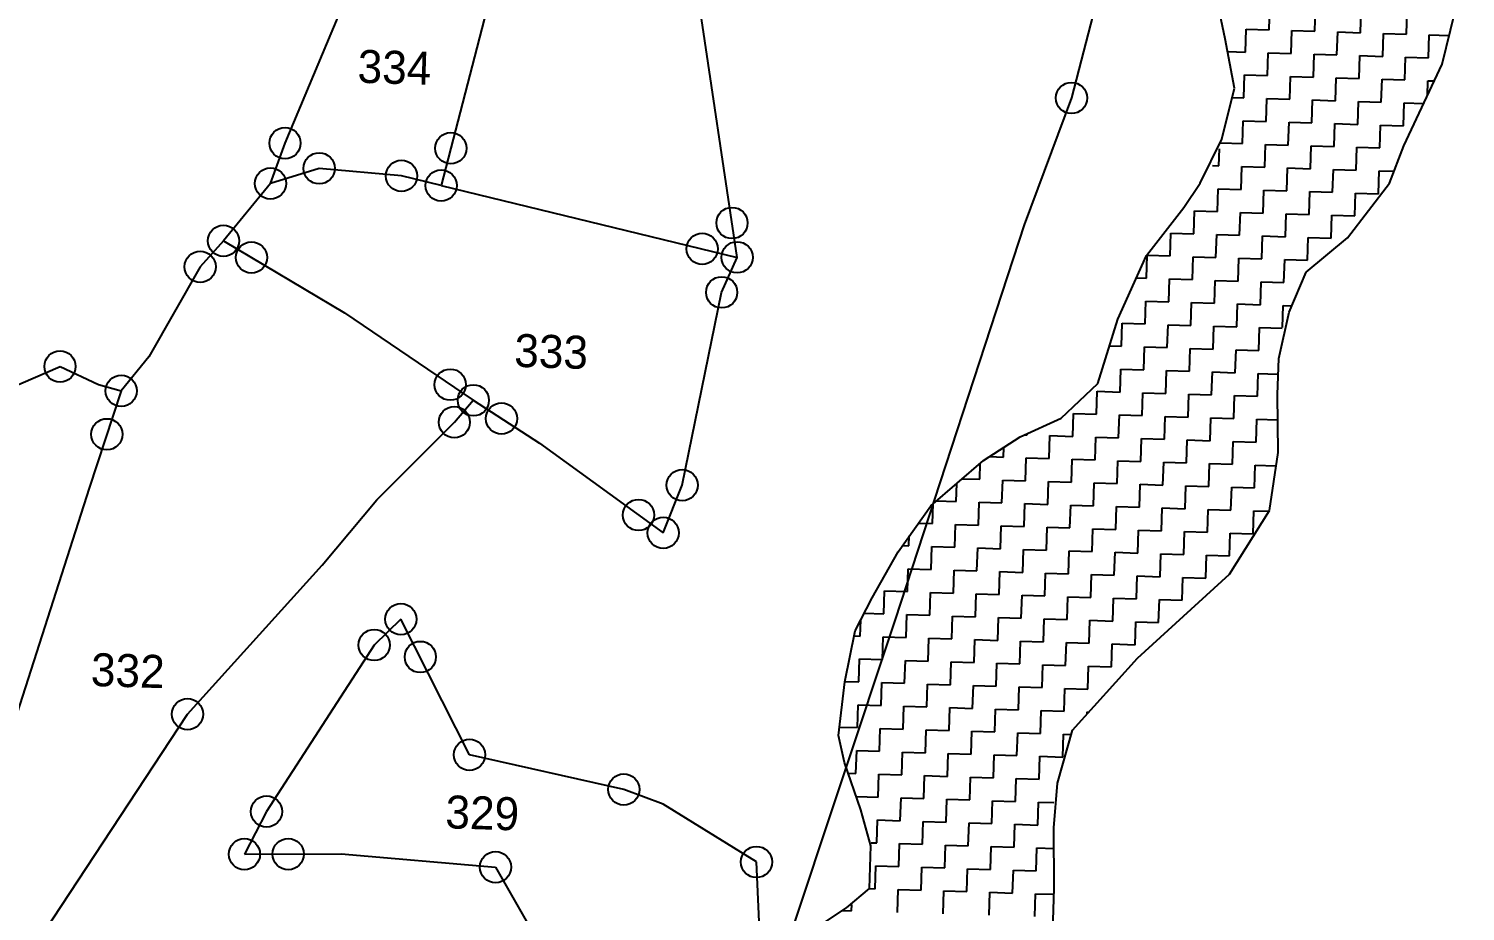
# Model space of a CAD drawing. Header units: metres. Extents: x 289133 to 292218, y 2093453 to 2100632.
# Drawn here: x 289786.4 to 290201.4, y 2094582.9 to 2094837.8 of the extents above; entities that cross this region are included whole.
import ezdxf
from ezdxf.enums import TextEntityAlignment as Align

# ---------------------------------------------------------------- set-up
doc = ezdxf.new("R2010")
doc.units = ezdxf.units.M
doc.header["$MEASUREMENT"] = 0
for name, color, linetype in [('POLY_HATCH', 12, 'Continuous'), ('POLY_PARCEL', 6, 'Continuous'), ('TEXT_PARCEL', 7, 'Continuous')]:
    doc.layers.add(name, color=color, linetype=linetype)
doc.styles.add('TEXT_MAP', font='', dxfattribs={"height": 1.8})
doc.styles.get('TEXT_MAP').set_extended_font_data('Kruti Dev 050')

msp = doc.modelspace()

# ---------------------------------------------------------------- linework, layer by layer
for centre in [(290087.61, 2094817.79), (289860.4, 2094804.75), (289908.29, 2094803.27), (289870.28, 2094797.47), (289856.18, 2094793.1), (289894.03, 2094795.28), (289905.5, 2094792.51), (289989.53, 2094781.69), (289842.61, 2094776.54), (289980.92, 2094774.22), (289835.88, 2094769.05), (289850.69, 2094771.73), (289991, 2094771.77), (289986.54, 2094761.66), (289795.4, 2094740.26), (289908.14, 2094734.99), (289813.09, 2094733.2), (289914.8, 2094730.48), (289909.32, 2094724.15), (289922.94, 2094725.2), (289808.94, 2094720.67), (289975.16, 2094705.97), (289962.54, 2094697.35), (289969.67, 2094692.19), (289893.88, 2094667.27), (289886.18, 2094659.81), (289899.49, 2094656.36), (289832.23, 2094639.84), (289913.7, 2094628.12), (289958.27, 2094618.09), (289855.07, 2094611.71), (289848.66, 2094599.4), (289861.33, 2094599.44), (289921.23, 2094595.67), (289996.6, 2094597.15)]:
    msp.add_circle(centre, 4.51)
at = {"layer": 'POLY_HATCH'}
for p, q in [((290194.75, 2094827.56), (290201.38, 2094855.06)), ((290131.97, 2094834.91), (290129.17, 2094848.56)), ((290134.75, 2094820.62), (290131.97, 2094834.91)), ((290183.67, 2094804.01), (290194.75, 2094827.56)), ((290131.05, 2094805.88), (290134.75, 2094820.62)), ((290124.84, 2094793.16), (290131.05, 2094805.88)), ((290179.45, 2094793.17), (290183.67, 2094804.01)), ((290120.1, 2094786.21), (290124.84, 2094793.16)), ((290167.33, 2094777.4), (290179.45, 2094793.17)), ((290109.33, 2094772.34), (290120.1, 2094786.21)), ((290155.39, 2094767.45), (290167.33, 2094777.4)), ((290100.99, 2094753.87), (290109.33, 2094772.34)), ((290150.51, 2094755.98), (290155.39, 2094767.45)), ((290147.5, 2094742.51), (290150.51, 2094755.98)), ((290095.24, 2094735.32), (290100.99, 2094753.87)), ((290147.17, 2094732.19), (290147.5, 2094742.51)), ((290084.59, 2094725.33), (290095.24, 2094735.32)), ((290147.29, 2094715.39), (290147.17, 2094732.19)), ((290072.79, 2094719.89), (290084.59, 2094725.33)), ((290062.24, 2094713.11), (290072.79, 2094719.89)), ((290144.83, 2094698.68), (290147.29, 2094715.39)), ((290046.97, 2094700.03), (290062.24, 2094713.11)), ((290037.51, 2094686.77), (290046.97, 2094700.03)), ((290133.27, 2094680.32), (290144.83, 2094698.68)), ((290029.99, 2094673.44), (290037.51, 2094686.77)), ((290106.66, 2094655.97), (290133.27, 2094680.32)), ((290025.16, 2094663.91), (290029.99, 2094673.44)), ((290022.11, 2094649.15), (290025.16, 2094663.91)), ((290087.92, 2094635.25), (290106.66, 2094655.97)), ((290020.34, 2094633.71), (290022.11, 2094649.15)), ((290022.03, 2094625.9), (290020.34, 2094633.71)), ((290083.56, 2094619.88), (290087.92, 2094635.25)), ((290026.77, 2094612.19), (290022.03, 2094625.9)), ((290082.51, 2094607), (290083.56, 2094619.88)), ((290029.67, 2094601.77), (290026.77, 2094612.19)), ((290082.61, 2094589.56), (290082.51, 2094607)), ((290029.28, 2094589.51), (290029.67, 2094601.77)), ((290022.65, 2094583.91), (290029.28, 2094589.51)), ((290082.12, 2094574.08), (290082.61, 2094589.56)), ((290011.43, 2094576.51), (290022.65, 2094583.91))]:
    msp.add_line(p, q, dxfattribs=at)
at = {"layer": 'POLY_HATCH', "linetype": 'Continuous'}
for p, q in [((290144.68, 2094837.48), (290144.88, 2094844.09)), ((290157.91, 2094837.06), (290158.11, 2094843.68)), ((290171.14, 2094836.64), (290171.34, 2094843.26)), ((290184.37, 2094836.23), (290184.57, 2094842.84)), ((290137.85, 2094831.07), (290138.06, 2094837.69)), ((290138.06, 2094837.69), (290144.68, 2094837.48)), ((290151.08, 2094830.65), (290151.29, 2094837.27)), ((290151.29, 2094837.27), (290157.91, 2094837.06)), ((290164.31, 2094830.24), (290164.52, 2094836.85)), ((290164.52, 2094836.85), (290171.14, 2094836.64)), ((290177.54, 2094829.82), (290177.75, 2094836.44)), ((290177.75, 2094836.44), (290184.37, 2094836.23)), ((290190.77, 2094829.41), (290190.98, 2094836.02)), ((290190.98, 2094836.02), (290196.75, 2094835.84)), ((290132.72, 2094831.23), (290137.85, 2094831.07)), ((290144.26, 2094824.25), (290144.47, 2094830.86)), ((290144.47, 2094830.86), (290151.08, 2094830.65)), ((290157.49, 2094823.83), (290157.7, 2094830.45)), ((290157.7, 2094830.45), (290164.31, 2094830.24)), ((290170.72, 2094823.41), (290170.93, 2094830.03)), ((290170.93, 2094830.03), (290177.54, 2094829.82)), ((290183.95, 2094823), (290184.16, 2094829.61)), ((290184.16, 2094829.61), (290190.77, 2094829.41)), ((290137.44, 2094817.84), (290137.64, 2094824.46)), ((290137.64, 2094824.46), (290144.26, 2094824.25)), ((290150.67, 2094817.42), (290150.87, 2094824.04)), ((290150.87, 2094824.04), (290157.49, 2094823.83)), ((290163.9, 2094817.01), (290164.1, 2094823.62)), ((290164.1, 2094823.62), (290170.72, 2094823.41)), ((290177.13, 2094816.59), (290177.33, 2094823.21)), ((290177.33, 2094823.21), (290183.95, 2094823)), ((290190.43, 2094818.37), (290190.57, 2094822.79)), ((290190.57, 2094822.79), (290192.48, 2094822.73)), ((290134.08, 2094817.95), (290137.44, 2094817.84)), ((290143.84, 2094811.02), (290144.05, 2094817.63)), ((290144.05, 2094817.63), (290150.67, 2094817.42)), ((290157.07, 2094810.6), (290157.28, 2094817.22)), ((290157.28, 2094817.22), (290163.9, 2094817.01)), ((290170.3, 2094810.18), (290170.51, 2094816.8)), ((290170.51, 2094816.8), (290177.13, 2094816.59)), ((290183.53, 2094809.77), (290183.74, 2094816.38)), ((290183.74, 2094816.38), (290189.41, 2094816.21)), ((290137.02, 2094804.61), (290137.23, 2094811.23)), ((290137.23, 2094811.23), (290143.84, 2094811.02)), ((290150.25, 2094804.19), (290150.46, 2094810.81)), ((290150.46, 2094810.81), (290157.07, 2094810.6)), ((290163.48, 2094803.78), (290163.69, 2094810.39)), ((290163.69, 2094810.39), (290170.3, 2094810.18)), ((290176.71, 2094803.36), (290176.92, 2094809.98)), ((290176.92, 2094809.98), (290183.53, 2094809.77)), ((290130.2, 2094798.2), (290130.35, 2094803.07)), ((290130.78, 2094804.81), (290137.02, 2094804.61)), ((290143.43, 2094797.79), (290143.63, 2094804.4)), ((290143.63, 2094804.4), (290150.25, 2094804.19)), ((290156.66, 2094797.37), (290156.87, 2094803.99)), ((290156.87, 2094803.99), (290163.48, 2094803.78)), ((290169.89, 2094796.95), (290170.1, 2094803.57)), ((290170.1, 2094803.57), (290176.71, 2094803.36)), ((290183.32, 2094803.12), (290183.33, 2094803.15)), ((290183.33, 2094803.15), (290183.34, 2094803.15)), ((290128.32, 2094798.26), (290130.2, 2094798.2)), ((290136.6, 2094791.38), (290136.81, 2094797.99)), ((290136.81, 2094797.99), (290143.43, 2094797.79)), ((290149.83, 2094790.96), (290150.04, 2094797.58)), ((290150.04, 2094797.58), (290156.66, 2094797.37)), ((290163.06, 2094790.55), (290163.27, 2094797.16)), ((290163.27, 2094797.16), (290169.89, 2094796.95)), ((290176.29, 2094790.13), (290176.5, 2094796.75)), ((290176.5, 2094796.75), (290180.79, 2094796.61)), ((290129.78, 2094784.97), (290129.99, 2094791.59)), ((290129.99, 2094791.59), (290136.6, 2094791.38)), ((290143.01, 2094784.56), (290143.22, 2094791.17)), ((290143.22, 2094791.17), (290149.83, 2094790.96)), ((290156.24, 2094784.14), (290156.45, 2094790.76)), ((290156.45, 2094790.76), (290163.06, 2094790.55)), ((290169.47, 2094783.72), (290169.68, 2094790.34)), ((290169.68, 2094790.34), (290176.29, 2094790.13)), ((290122.96, 2094778.57), (290123.16, 2094785.18)), ((290123.16, 2094785.18), (290129.78, 2094784.97)), ((290136.19, 2094778.15), (290136.4, 2094784.76)), ((290136.4, 2094784.76), (290143.01, 2094784.56)), ((290149.42, 2094777.73), (290149.63, 2094784.35)), ((290149.63, 2094784.35), (290156.24, 2094784.14)), ((290162.65, 2094777.32), (290162.86, 2094783.93)), ((290162.86, 2094783.93), (290169.47, 2094783.72)), ((290116.13, 2094772.16), (290116.34, 2094778.77)), ((290116.34, 2094778.77), (290122.96, 2094778.57)), ((290129.36, 2094771.74), (290129.57, 2094778.36)), ((290129.57, 2094778.36), (290136.19, 2094778.15)), ((290142.59, 2094771.33), (290142.8, 2094777.94)), ((290142.8, 2094777.94), (290149.42, 2094777.73)), ((290155.82, 2094770.91), (290156.03, 2094777.52)), ((290156.03, 2094777.52), (290162.65, 2094777.32)), ((290109.31, 2094765.75), (290109.52, 2094772.37)), ((290109.52, 2094772.37), (290116.13, 2094772.16)), ((290122.54, 2094765.34), (290122.75, 2094771.95)), ((290122.75, 2094771.95), (290129.36, 2094771.74)), ((290135.77, 2094764.92), (290135.98, 2094771.53)), ((290135.98, 2094771.53), (290142.59, 2094771.33)), ((290149, 2094764.5), (290149.21, 2094771.12)), ((290149.21, 2094771.12), (290155.82, 2094770.91)), ((290106.4, 2094765.84), (290109.31, 2094765.75)), ((290115.72, 2094758.93), (290115.93, 2094765.54)), ((290115.93, 2094765.54), (290122.54, 2094765.34)), ((290128.95, 2094758.51), (290129.16, 2094765.13)), ((290129.16, 2094765.13), (290135.77, 2094764.92)), ((290142.18, 2094758.1), (290142.39, 2094764.71)), ((290142.39, 2094764.71), (290149, 2094764.5)), ((290108.89, 2094752.52), (290109.1, 2094759.14)), ((290109.1, 2094759.14), (290115.72, 2094758.93)), ((290122.12, 2094752.1), (290122.33, 2094758.72)), ((290122.33, 2094758.72), (290128.95, 2094758.51)), ((290135.35, 2094751.69), (290135.56, 2094758.3)), ((290135.56, 2094758.3), (290142.18, 2094758.1)), ((290148.59, 2094751.48), (290148.79, 2094757.89)), ((290148.79, 2094757.89), (290151.29, 2094757.81)), ((290102.07, 2094746.11), (290102.28, 2094752.73)), ((290102.28, 2094752.73), (290108.89, 2094752.52)), ((290115.3, 2094745.7), (290115.51, 2094752.31)), ((290115.51, 2094752.31), (290122.12, 2094752.1)), ((290128.53, 2094745.28), (290128.74, 2094751.9)), ((290128.74, 2094751.9), (290135.35, 2094751.69)), ((290141.76, 2094744.87), (290141.97, 2094751.48)), ((290141.97, 2094751.48), (290148.5, 2094751.27)), ((290098.62, 2094746.22), (290102.07, 2094746.11)), ((290108.48, 2094739.29), (290108.69, 2094745.91)), ((290108.69, 2094745.91), (290115.3, 2094745.7)), ((290121.71, 2094738.87), (290121.92, 2094745.49)), ((290121.92, 2094745.49), (290128.53, 2094745.28)), ((290134.94, 2094738.46), (290135.15, 2094745.07)), ((290135.15, 2094745.07), (290141.76, 2094744.87)), ((290101.65, 2094732.88), (290101.86, 2094739.5)), ((290101.86, 2094739.5), (290108.48, 2094739.29)), ((290114.88, 2094732.47), (290115.09, 2094739.08)), ((290115.09, 2094739.08), (290121.71, 2094738.87)), ((290128.11, 2094732.05), (290128.32, 2094738.67)), ((290128.32, 2094738.67), (290134.94, 2094738.46)), ((290141.35, 2094731.64), (290141.55, 2094738.25)), ((290141.55, 2094738.25), (290147.13, 2094738.07)), ((290094.83, 2094726.48), (290095.04, 2094733.09)), ((290095.04, 2094733.09), (290101.65, 2094732.88)), ((290108.06, 2094726.06), (290108.27, 2094732.68)), ((290108.27, 2094732.68), (290114.88, 2094732.47)), ((290121.29, 2094725.64), (290121.5, 2094732.26)), ((290121.5, 2094732.26), (290128.11, 2094732.05)), ((290134.52, 2094725.23), (290134.73, 2094731.84)), ((290134.73, 2094731.84), (290141.35, 2094731.64)), ((290088.01, 2094720.07), (290088.22, 2094726.68)), ((290088.22, 2094726.68), (290094.83, 2094726.48)), ((290101.24, 2094719.65), (290101.45, 2094726.27)), ((290101.45, 2094726.27), (290108.06, 2094726.06)), ((290114.47, 2094719.24), (290114.68, 2094725.85)), ((290114.68, 2094725.85), (290121.29, 2094725.64)), ((290127.7, 2094718.82), (290127.91, 2094725.44)), ((290127.91, 2094725.44), (290134.52, 2094725.23)), ((290140.93, 2094718.4), (290141.14, 2094725.02)), ((290141.14, 2094725.02), (290147.22, 2094724.83)), ((290074.14, 2094720.51), (290074.78, 2094720.49)), ((290074.78, 2094720.49), (290074.79, 2094720.81)), ((290081.18, 2094713.66), (290081.39, 2094720.28)), ((290081.39, 2094720.28), (290088.01, 2094720.07)), ((290094.41, 2094713.25), (290094.62, 2094719.86)), ((290094.62, 2094719.86), (290101.24, 2094719.65)), ((290107.65, 2094712.83), (290107.85, 2094719.45)), ((290107.85, 2094719.45), (290114.47, 2094719.24)), ((290120.88, 2094712.41), (290121.08, 2094719.03)), ((290121.08, 2094719.03), (290127.7, 2094718.82)), ((290134.11, 2094712), (290134.31, 2094718.61)), ((290134.31, 2094718.61), (290140.93, 2094718.4)), ((290067.95, 2094714.08), (290068.04, 2094716.84)), ((290061.13, 2094707.67), (290061.28, 2094712.29)), ((290063.94, 2094714.21), (290067.95, 2094714.08)), ((290074.36, 2094707.26), (290074.57, 2094713.87)), ((290074.57, 2094713.87), (290081.18, 2094713.66)), ((290087.59, 2094706.84), (290087.8, 2094713.45)), ((290087.8, 2094713.45), (290094.41, 2094713.25)), ((290100.82, 2094706.42), (290101.03, 2094713.04)), ((290101.03, 2094713.04), (290107.65, 2094712.83)), ((290114.05, 2094706.01), (290114.26, 2094712.62)), ((290114.26, 2094712.62), (290120.88, 2094712.41)), ((290127.28, 2094705.59), (290127.49, 2094712.21)), ((290127.49, 2094712.21), (290134.11, 2094712)), ((290140.51, 2094705.17), (290140.72, 2094711.79)), ((290140.72, 2094711.79), (290146.73, 2094711.6)), ((290054.31, 2094701.27), (290054.47, 2094706.46)), ((290056.08, 2094707.83), (290061.13, 2094707.67)), ((290067.54, 2094700.85), (290067.75, 2094707.46)), ((290067.75, 2094707.46), (290074.36, 2094707.26)), ((290080.77, 2094700.43), (290080.98, 2094707.05)), ((290080.98, 2094707.05), (290087.59, 2094706.84)), ((290094, 2094700.02), (290094.21, 2094706.63)), ((290094.21, 2094706.63), (290100.82, 2094706.42)), ((290107.23, 2094699.6), (290107.44, 2094706.22)), ((290107.44, 2094706.22), (290114.05, 2094706.01)), ((290120.46, 2094699.18), (290120.67, 2094705.8)), ((290120.67, 2094705.8), (290127.28, 2094705.59)), ((290133.69, 2094698.77), (290133.9, 2094705.38)), ((290133.9, 2094705.38), (290140.51, 2094705.17)), ((290047.48, 2094694.86), (290047.67, 2094700.63)), ((290048.62, 2094701.44), (290054.31, 2094701.27)), ((290060.71, 2094694.44), (290060.92, 2094701.06)), ((290060.92, 2094701.06), (290067.54, 2094700.85)), ((290073.94, 2094694.03), (290074.15, 2094700.64)), ((290074.15, 2094700.64), (290080.77, 2094700.43)), ((290087.18, 2094693.61), (290087.38, 2094700.22)), ((290087.38, 2094700.22), (290094, 2094700.02)), ((290100.41, 2094693.19), (290100.61, 2094699.81)), ((290100.61, 2094699.81), (290107.23, 2094699.6)), ((290113.64, 2094692.78), (290113.84, 2094699.39)), ((290113.84, 2094699.39), (290120.46, 2094699.18)), ((290126.87, 2094692.36), (290127.07, 2094698.98)), ((290127.07, 2094698.98), (290133.69, 2094698.77)), ((290140.1, 2094691.94), (290140.3, 2094698.56)), ((290140.3, 2094698.56), (290144.66, 2094698.42)), ((290043.37, 2094694.99), (290047.48, 2094694.86)), ((290053.89, 2094688.03), (290054.1, 2094694.65)), ((290054.1, 2094694.65), (290060.71, 2094694.44)), ((290067.12, 2094687.62), (290067.33, 2094694.23)), ((290067.33, 2094694.23), (290073.94, 2094694.03)), ((290080.35, 2094687.2), (290080.56, 2094693.82)), ((290080.56, 2094693.82), (290087.18, 2094693.61)), ((290040.66, 2094688.45), (290040.75, 2094691.31)), ((290093.58, 2094686.79), (290093.79, 2094693.4)), ((290093.79, 2094693.4), (290100.41, 2094693.19)), ((290106.81, 2094686.37), (290107.02, 2094692.98)), ((290107.02, 2094692.98), (290113.64, 2094692.78)), ((290120.04, 2094685.95), (290120.25, 2094692.57)), ((290120.25, 2094692.57), (290126.87, 2094692.36)), ((290133.27, 2094685.54), (290133.48, 2094692.15)), ((290133.48, 2094692.15), (290140.1, 2094691.94)), ((290038.75, 2094688.51), (290040.66, 2094688.45)), ((290047.07, 2094681.63), (290047.28, 2094688.24)), ((290047.28, 2094688.24), (290053.89, 2094688.03)), ((290060.3, 2094681.21), (290060.51, 2094687.83)), ((290060.51, 2094687.83), (290067.12, 2094687.62)), ((290073.53, 2094680.8), (290073.74, 2094687.41)), ((290073.74, 2094687.41), (290080.35, 2094687.2)), ((290086.76, 2094680.38), (290086.97, 2094686.99)), ((290086.97, 2094686.99), (290093.58, 2094686.79)), ((290099.99, 2094679.96), (290100.2, 2094686.58)), ((290100.2, 2094686.58), (290106.81, 2094686.37)), ((290113.22, 2094679.55), (290113.43, 2094686.16)), ((290113.43, 2094686.16), (290120.04, 2094685.95)), ((290126.45, 2094679.13), (290126.66, 2094685.75)), ((290126.66, 2094685.75), (290133.27, 2094685.54)), ((290040.24, 2094675.22), (290040.45, 2094681.84)), ((290040.45, 2094681.84), (290047.07, 2094681.63)), ((290053.48, 2094674.8), (290053.68, 2094681.42)), ((290053.68, 2094681.42), (290060.3, 2094681.21)), ((290066.71, 2094674.39), (290066.91, 2094681)), ((290066.91, 2094681), (290073.53, 2094680.8)), ((290079.94, 2094673.97), (290080.14, 2094680.59)), ((290080.14, 2094680.59), (290086.76, 2094680.38)), ((290093.17, 2094673.56), (290093.37, 2094680.17)), ((290093.37, 2094680.17), (290099.99, 2094679.96)), ((290106.4, 2094673.14), (290106.6, 2094679.75)), ((290106.6, 2094679.75), (290113.22, 2094679.55)), ((290119.63, 2094672.72), (290119.83, 2094679.34)), ((290119.83, 2094679.34), (290126.45, 2094679.13)), ((290033.42, 2094668.81), (290033.63, 2094675.43)), ((290033.63, 2094675.43), (290040.24, 2094675.22)), ((290046.65, 2094668.4), (290046.86, 2094675.01)), ((290046.86, 2094675.01), (290053.48, 2094674.8)), ((290059.88, 2094667.98), (290060.09, 2094674.6)), ((290060.09, 2094674.6), (290066.71, 2094674.39)), ((290073.11, 2094667.56), (290073.32, 2094674.18)), ((290073.32, 2094674.18), (290079.94, 2094673.97)), ((290086.34, 2094667.15), (290086.55, 2094673.76)), ((290086.55, 2094673.76), (290093.17, 2094673.56)), ((290099.57, 2094666.73), (290099.78, 2094673.35)), ((290099.78, 2094673.35), (290106.4, 2094673.14)), ((290027.73, 2094668.99), (290033.42, 2094668.81)), ((290112.8, 2094666.32), (290113.01, 2094672.93)), ((290113.01, 2094672.93), (290119.63, 2094672.72)), ((290026.6, 2094662.41), (290026.74, 2094667.03)), ((290039.83, 2094661.99), (290040.04, 2094668.61)), ((290040.04, 2094668.61), (290046.65, 2094668.4)), ((290053.06, 2094661.57), (290053.27, 2094668.19)), ((290053.27, 2094668.19), (290059.88, 2094667.98)), ((290066.29, 2094661.16), (290066.5, 2094667.77)), ((290066.5, 2094667.77), (290073.11, 2094667.56)), ((290079.52, 2094660.74), (290079.73, 2094667.36)), ((290079.73, 2094667.36), (290086.34, 2094667.15)), ((290092.75, 2094660.33), (290092.96, 2094666.94)), ((290092.96, 2094666.94), (290099.57, 2094666.73)), ((290105.98, 2094659.91), (290106.19, 2094666.52)), ((290106.19, 2094666.52), (290112.8, 2094666.32)), ((290024.86, 2094662.46), (290026.6, 2094662.41)), ((290033.01, 2094655.58), (290033.21, 2094662.2)), ((290033.21, 2094662.2), (290039.83, 2094661.99)), ((290046.24, 2094655.17), (290046.44, 2094661.78)), ((290046.44, 2094661.78), (290053.06, 2094661.57)), ((290059.47, 2094654.75), (290059.67, 2094661.37)), ((290059.67, 2094661.37), (290066.29, 2094661.16)), ((290072.7, 2094654.33), (290072.9, 2094660.95)), ((290072.9, 2094660.95), (290079.52, 2094660.74)), ((290085.93, 2094653.92), (290086.13, 2094660.53)), ((290086.13, 2094660.53), (290092.75, 2094660.33)), ((290099.16, 2094653.5), (290099.36, 2094660.12)), ((290099.36, 2094660.12), (290105.98, 2094659.91)), ((290026.18, 2094649.18), (290026.39, 2094655.79)), ((290026.39, 2094655.79), (290033.01, 2094655.58)), ((290039.41, 2094648.76), (290039.62, 2094655.38)), ((290039.62, 2094655.38), (290046.24, 2094655.17)), ((290052.64, 2094648.34), (290052.85, 2094654.96)), ((290052.85, 2094654.96), (290059.47, 2094654.75)), ((290065.87, 2094647.93), (290066.08, 2094654.54)), ((290066.08, 2094654.54), (290072.7, 2094654.33)), ((290079.1, 2094647.51), (290079.31, 2094654.13)), ((290079.31, 2094654.13), (290085.93, 2094653.92)), ((290092.33, 2094647.1), (290092.54, 2094653.71)), ((290092.54, 2094653.71), (290099.16, 2094653.5)), ((290022.15, 2094649.3), (290026.18, 2094649.18)), ((290032.59, 2094642.35), (290032.8, 2094648.97)), ((290032.8, 2094648.97), (290039.41, 2094648.76)), ((290045.82, 2094641.94), (290046.03, 2094648.55)), ((290046.03, 2094648.55), (290052.64, 2094648.34)), ((290059.05, 2094641.52), (290059.26, 2094648.14)), ((290059.26, 2094648.14), (290065.87, 2094647.93)), ((290072.28, 2094641.1), (290072.49, 2094647.72)), ((290072.49, 2094647.72), (290079.1, 2094647.51)), ((290085.51, 2094640.69), (290085.72, 2094647.3)), ((290085.72, 2094647.3), (290092.33, 2094647.1)), ((290025.77, 2094635.95), (290025.97, 2094642.56)), ((290025.97, 2094642.56), (290032.59, 2094642.35)), ((290039, 2094635.53), (290039.2, 2094642.14)), ((290039.2, 2094642.14), (290045.82, 2094641.94)), ((290052.23, 2094635.11), (290052.43, 2094641.73)), ((290052.43, 2094641.73), (290059.05, 2094641.52)), ((290065.46, 2094634.7), (290065.66, 2094641.31)), ((290065.66, 2094641.31), (290072.28, 2094641.1)), ((290078.69, 2094634.28), (290078.9, 2094640.9)), ((290078.9, 2094640.9), (290085.51, 2094640.69)), ((290092.11, 2094639.87), (290092.13, 2094640.48)), ((290092.13, 2094640.48), (290092.64, 2094640.46)), ((290020.61, 2094636.11), (290025.77, 2094635.95)), ((290032.17, 2094629.12), (290032.38, 2094635.74)), ((290032.38, 2094635.74), (290039, 2094635.53)), ((290045.4, 2094628.71), (290045.61, 2094635.32)), ((290045.61, 2094635.32), (290052.23, 2094635.11)), ((290058.63, 2094628.29), (290058.84, 2094634.91)), ((290058.84, 2094634.91), (290065.46, 2094634.7)), ((290071.86, 2094627.87), (290072.07, 2094634.49)), ((290072.07, 2094634.49), (290078.69, 2094634.28)), ((290085.09, 2094627.46), (290085.3, 2094634.07)), ((290085.3, 2094634.07), (290087.57, 2094634)), ((290025.35, 2094622.72), (290025.56, 2094629.33)), ((290025.56, 2094629.33), (290032.17, 2094629.12)), ((290038.58, 2094622.3), (290038.79, 2094628.91)), ((290038.79, 2094628.91), (290045.4, 2094628.71)), ((290051.81, 2094621.88), (290052.02, 2094628.5)), ((290052.02, 2094628.5), (290058.63, 2094628.29)), ((290065.04, 2094621.47), (290065.25, 2094628.08)), ((290065.25, 2094628.08), (290071.86, 2094627.87)), ((290078.27, 2094621.05), (290078.48, 2094627.67)), ((290078.48, 2094627.67), (290085.09, 2094627.46)), ((290023.11, 2094622.79), (290025.35, 2094622.72)), ((290031.76, 2094615.89), (290031.96, 2094622.51)), ((290031.96, 2094622.51), (290038.58, 2094622.3)), ((290044.99, 2094615.48), (290045.19, 2094622.09)), ((290045.19, 2094622.09), (290051.81, 2094621.88)), ((290058.22, 2094615.06), (290058.43, 2094621.68)), ((290058.43, 2094621.68), (290065.04, 2094621.47)), ((290071.45, 2094614.64), (290071.66, 2094621.26)), ((290071.66, 2094621.26), (290078.27, 2094621.05)), ((290025.42, 2094616.09), (290031.76, 2094615.89)), ((290038.16, 2094609.07), (290038.37, 2094615.68)), ((290038.37, 2094615.68), (290044.99, 2094615.48)), ((290051.39, 2094608.65), (290051.6, 2094615.27)), ((290051.6, 2094615.27), (290058.22, 2094615.06)), ((290064.62, 2094608.24), (290064.83, 2094614.85)), ((290064.83, 2094614.85), (290071.45, 2094614.64)), ((290077.85, 2094607.82), (290078.06, 2094614.44)), ((290078.06, 2094614.44), (290082.47, 2094614.3)), ((290031.34, 2094602.66), (290031.55, 2094609.28)), ((290031.55, 2094609.28), (290038.16, 2094609.07)), ((290044.57, 2094602.25), (290044.78, 2094608.86)), ((290044.78, 2094608.86), (290051.39, 2094608.65)), ((290057.8, 2094601.83), (290058.01, 2094608.44)), ((290058.01, 2094608.44), (290064.62, 2094608.24)), ((290071.03, 2094601.41), (290071.24, 2094608.03)), ((290071.24, 2094608.03), (290077.85, 2094607.82)), ((290029.7, 2094602.71), (290031.34, 2094602.66)), ((290037.75, 2094595.84), (290037.96, 2094602.45)), ((290037.96, 2094602.45), (290044.57, 2094602.25)), ((290050.98, 2094595.42), (290051.19, 2094602.04)), ((290051.19, 2094602.04), (290057.8, 2094601.83)), ((290064.21, 2094595.01), (290064.42, 2094601.62)), ((290064.42, 2094601.62), (290071.03, 2094601.41)), ((290077.44, 2094594.59), (290077.65, 2094601.21)), ((290077.65, 2094601.21), (290082.54, 2094601.05)), ((290030.92, 2094589.43), (290031.13, 2094596.05)), ((290031.13, 2094596.05), (290037.75, 2094595.84)), ((290044.15, 2094589.02), (290044.36, 2094595.63)), ((290044.36, 2094595.63), (290050.98, 2094595.42)), ((290057.38, 2094588.6), (290057.59, 2094595.21)), ((290057.59, 2094595.21), (290064.21, 2094595.01)), ((290070.61, 2094588.18), (290070.82, 2094594.8)), ((290070.82, 2094594.8), (290077.44, 2094594.59)), ((290029.28, 2094589.48), (290030.92, 2094589.43)), ((290037.33, 2094582.61), (290037.54, 2094589.22)), ((290037.54, 2094589.22), (290044.15, 2094589.02)), ((290050.56, 2094582.19), (290050.77, 2094588.81)), ((290050.77, 2094588.81), (290057.38, 2094588.6)), ((290063.79, 2094581.78), (290064, 2094588.39)), ((290064, 2094588.39), (290070.61, 2094588.18)), ((290077.02, 2094581.36), (290077.23, 2094587.97)), ((290077.23, 2094587.97), (290082.55, 2094587.81)), ((290021.43, 2094583.11), (290024.1, 2094583.02)), ((290024.1, 2094583.02), (290024.16, 2094584.91))]:
    msp.add_line(p, q, dxfattribs=at)
at = {"layer": 'POLY_PARCEL'}
for p, q in [((290115.03, 2094923.39), (290087.61, 2094817.79)), ((289991, 2094771.77), (289976.9, 2094866.77)), ((289860.4, 2094804.75), (289879.65, 2094850.58)), ((289918.64, 2094843.1), (289905.5, 2094792.51)), ((290087.61, 2094817.79), (290073.94, 2094781.17)), ((289856.18, 2094793.1), (289860.4, 2094804.75)), ((289870.28, 2094797.47), (289856.18, 2094793.1)), ((289894.03, 2094795.28), (289870.28, 2094797.47)), ((289905.5, 2094792.51), (289894.03, 2094795.28)), ((289856.18, 2094793.1), (289842.61, 2094776.54)), ((289905.5, 2094792.51), (289991, 2094771.77)), ((290073.94, 2094781.17), (290036.63, 2094667.22)), ((289842.61, 2094776.54), (289835.88, 2094769.05)), ((289842.61, 2094776.54), (289877.57, 2094755.71)), ((289835.88, 2094769.05), (289821.1, 2094743.05)), ((289986.54, 2094761.66), (289991, 2094771.77)), ((289975.16, 2094705.97), (289986.54, 2094761.66)), ((289877.57, 2094755.71), (289914.8, 2094730.48)), ((289770.52, 2094729.49), (289795.4, 2094740.26)), ((289795.4, 2094740.26), (289806.55, 2094735.09)), ((289821.1, 2094743.05), (289813.09, 2094733.2)), ((289813.09, 2094733.2), (289803.78, 2094705.1)), ((289806.55, 2094735.09), (289813.09, 2094733.2)), ((289909.32, 2094724.15), (289914.8, 2094730.48)), ((289914.8, 2094730.48), (289933.91, 2094718.09)), ((289886.96, 2094701.75), (289909.32, 2094724.15)), ((289933.91, 2094718.09), (289969.67, 2094692.19)), ((289803.78, 2094705.1), (289778.93, 2094627.6)), ((289969.67, 2094692.19), (289975.16, 2094705.97)), ((289871.13, 2094682.89), (289886.96, 2094701.75)), ((289832.23, 2094639.84), (289871.13, 2094682.89)), ((289893.88, 2094667.27), (289886.18, 2094659.81)), ((289913.7, 2094628.12), (289893.88, 2094667.27)), ((290036.63, 2094667.22), (289998.57, 2094552.58)), ((289886.18, 2094659.81), (289855.07, 2094611.71)), ((289788.25, 2094573.14), (289832.23, 2094639.84)), ((289958.27, 2094618.09), (289913.7, 2094628.12)), ((289969.69, 2094613.88), (289958.27, 2094618.09)), ((289855.07, 2094611.71), (289848.66, 2094599.4)), ((289996.6, 2094597.15), (289969.69, 2094613.88)), ((289848.66, 2094599.4), (289876.58, 2094599.48)), ((289876.58, 2094599.48), (289921.23, 2094595.67)), ((289921.23, 2094595.67), (289937.42, 2094567.26)), ((289998.57, 2094552.58), (289996.6, 2094597.15))]:
    msp.add_line(p, q, dxfattribs=at)

# ---------------------------------------------------------------- texts
at = {"layer": 'TEXT_PARCEL', "style": 'TEXT_MAP'}
for s, p in [('334', (289892.04, 2094826.65)), ('333', (289937.31, 2094744.6)), ('332', (289814.99, 2094652.43)), ('329', (289917.4, 2094611.33))]:
    msp.add_text(s, height=9.531, rotation=358.1979, dxfattribs=at).set_placement(p, align=Align.MIDDLE)

doc.saveas('drawing.dxf')
